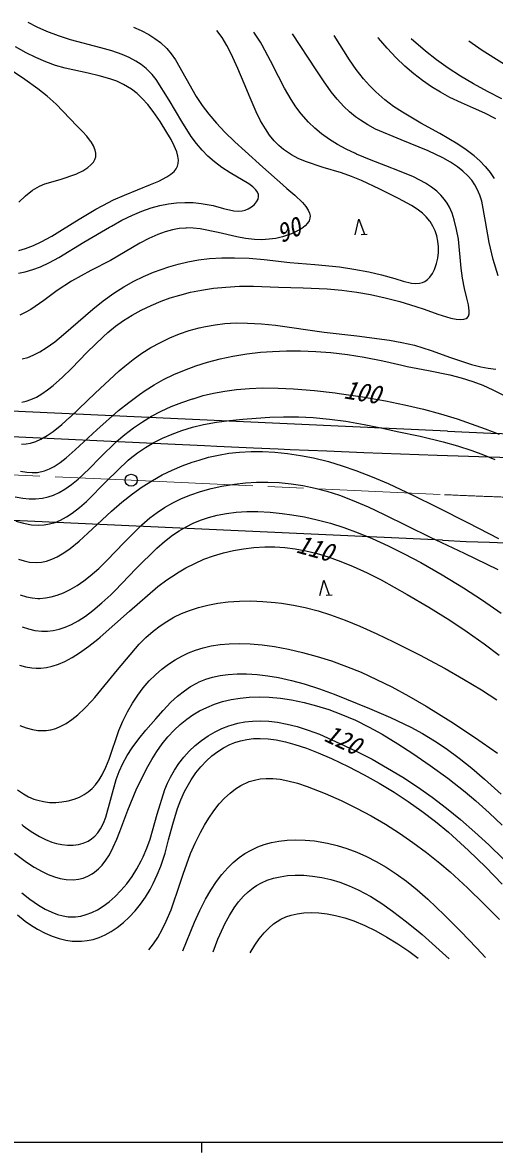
# Model space of a CAD drawing. Units: millimetres at full size, sheet at 1:1000; details may follow other scales. Extents: x 40000 to 680000, y 20000 to 380000.
# Drawn here: x 250360 to 296858, y 204000 to 315307 of the extents above; entities that cross this region are included whole.
import ezdxf
from ezdxf.enums import TextEntityAlignment as Align

# ---------------------------------------------------------------- set-up
doc = ezdxf.new("R2010")
doc.units = ezdxf.units.MM
doc.header["$LTSCALE"] = 1000
doc.linetypes.add('CHAIN', pattern=[18.5, 12, -1.5, 3.5, -1.5])
for name, color, linetype, lineweight in [('M-BGD', 7, 'Continuous', 25), ('M-BMK', 2, 'CHAIN', 13), ('M-BMK-SRVR', 3, 'Continuous', 25), ('M-STR-STR1', 1, 'Continuous', 25), ('M-TTL-BAND', 7, 'Continuous', 25)]:
    doc.layers.add(name, color=color, linetype=linetype, lineweight=lineweight)
doc.layers.add('M-BGD-HTXT', color=7, linetype='Continuous')
doc.styles.add('ＭＳ ゴシック', font='')
doc.styles.get('ＭＳ ゴシック').set_extended_font_data('MS Gothic')

# ---------------------------------------------------------------- blocks, each defined once
blk = doc.blocks.new('BUHIN17')
at = {"color": 7, "linetype": 'Continuous', "lineweight": 25}
blk.add_line((-706, -282), (-595, -872), dxfattribs=at)
blk.add_lwpolyline([(-818, 311), (737, 139), (-649, -588)], dxfattribs=at)
blk = doc.blocks.new('BUHIN20')
at = {"color": 3, "linetype": 'Continuous', "lineweight": 25}
blk.add_circle((0, 0), 597, dxfattribs=at)

msp = doc.modelspace()

# ---------------------------------------------------------------- linework, layer by layer
at = {"layer": 'M-BGD'}
for points in [[(249945, 290615), (250620, 290754), (251366, 290975), (252111, 291259), (253025, 291684), (253937, 292176), (256405, 293686), (258931, 295161), (259124, 295259), (260153, 295827), (261206, 296340), (262117, 296721), (263041, 297043), (263882, 297275), (264737, 297448), (265544, 297552), (266364, 297597), (267156, 297580), (267960, 297501), (269131, 297276), (270163, 296979), (271183, 296748), (271598, 296720), (272006, 296754), (272301, 296827), (272592, 296947), (272919, 297149), (273213, 297400), (273423, 297647), (273568, 297910), (273579, 297941), (273622, 298149), (273604, 298359), (273513, 298590), (273356, 298815), (273050, 299116), (272660, 299408), (270829, 300500), (270006, 301044), (269273, 301598), (268628, 302160), (268051, 302741), (267489, 303396), (266985, 304075), (266062, 305555), (264811, 307659), (263536, 309686), (263115, 310205), (262650, 310682), (262537, 310783), (262050, 311171), (261525, 311511), (260871, 311856), (260169, 312157), (259143, 312511), (258074, 312816), (255078, 313602), (253896, 313998), (252746, 314446), (251811, 314860), (250898, 315307)], [(261279, 314867), (262062, 314523), (262803, 314132), (263395, 313755), (263948, 313333), (264561, 312747), (265009, 312214), (265424, 311626), (267473, 308028), (268070, 307141), (268712, 306293), (269475, 305392), (270289, 304525), (271273, 303570), (272306, 302648), (274043, 301048), (276004, 299328), (276416, 298972), (277204, 298296), (277937, 297588), (278261, 297205), (278511, 296818), (278632, 296535), (278686, 296259), (278672, 296029), (278590, 295788), (278445, 295556), (278195, 295290), (277869, 295034), (277395, 294752), (276853, 294501), (275984, 294205), (275317, 294050), (274663, 293957), (273938, 293920), (273228, 293944), (272338, 294045), (271469, 294204), (269643, 294635), (267868, 294994), (267187, 295063), (266507, 295072), (266451, 295070), (265793, 295012), (265137, 294893), (264405, 294694), (263686, 294437), (262794, 294042), (261915, 293588), (259028, 291867), (257100, 290886), (255194, 289848), (253752, 288923), (252462, 287943), (251167, 287036), (250629, 286734), (250088, 286499)], [(250270, 277918), (250723, 278008), (251182, 278162), (251724, 278416), (252254, 278733), (252820, 279134), (253364, 279570), (254300, 280390), (255183, 281242), (256728, 282830), (258305, 284364), (258766, 284765), (259520, 285384), (260311, 285955), (261170, 286499), (262061, 286992), (263016, 287451), (264006, 287860), (264919, 288182), (265845, 288460), (266908, 288738), (267985, 288958), (269173, 289136), (270382, 289256), (271749, 289326), (273121, 289336), (275590, 289230), (278016, 289177), (280386, 289066), (281818, 288940), (283294, 288749), (284658, 288512), (286093, 288199), (287549, 287818), (289102, 287348), (289938, 287069), (291289, 286590), (292561, 286202), (293088, 286094), (293555, 286056), (293832, 286082), (294059, 286160), (294197, 286259), (294300, 286401), (294366, 286628), (294378, 286908), (294306, 287486), (294155, 288156), (293922, 289112), (293720, 290136), (293589, 291104), (293310, 293972), (293135, 294936), (292902, 295884), (292691, 296517), (292427, 297117), (292207, 297511), (291954, 297880), (291594, 298305), (291185, 298693), (290654, 299104), (290071, 299479), (288871, 300099), (287508, 300682), (286145, 301201), (284699, 301747), (283274, 302348), (283166, 302399), (282265, 302823), (281382, 303306), (280592, 303803), (279830, 304354), (279165, 304907), (278537, 305508), (277826, 306313), (277299, 306997), (276815, 307726), (276171, 308843), (275575, 309999), (274803, 311545), (273970, 313077), (273791, 313373), (273151, 314362)], [(250333, 282171), (250873, 282320), (251419, 282536), (252056, 282861), (252698, 283258), (253548, 283871), (254402, 284565), (257272, 287072), (258313, 287890), (259362, 288638), (260337, 289264), (261335, 289832), (262286, 290307), (263253, 290723), (264779, 291246), (265703, 291524), (266654, 291746), (267708, 291928), (268779, 292051), (269993, 292125), (271229, 292140), (272697, 292090), (274167, 291979), (276706, 291682), (279152, 291486), (281587, 291231), (283015, 291021), (284492, 290743), (285742, 290452), (287038, 290094), (287866, 289839), (288684, 289649), (289093, 289609), (289490, 289630), (289756, 289693), (290013, 289805), (290274, 289989), (290508, 290230), (290751, 290580), (290958, 290989), (291167, 291576), (291290, 292115), (291353, 292667), (291356, 293215), (291298, 293764), (291181, 294296), (291007, 294804), (290788, 295265), (290514, 295701), (290479, 295749), (290139, 296161), (289758, 296529), (289237, 296934), (288676, 297293), (287396, 297968), (285558, 298893), (283750, 299736), (282785, 300136), (281792, 300501), (279995, 301037), (278241, 301622), (277529, 301926), (276858, 302276), (276087, 302802), (275610, 303203), (275165, 303657), (274709, 304215), (274288, 304828), (273813, 305642), (273375, 306515), (272774, 307884), (272197, 309300), (271588, 310786), (270930, 312231), (270496, 313053), (270021, 313824), (269508, 314517)], [(297232, 290364), (296723, 291972), (296327, 293636), (295994, 295701), (295608, 297714), (295417, 298319), (295172, 298899), (294938, 299321), (294618, 299783), (294241, 300220), (293759, 300679), (293225, 301102), (292526, 301569), (291781, 301992), (290329, 302682), (287679, 303743), (285143, 304822), (284379, 305230), (283650, 305688), (283174, 306036), (282580, 306517), (282015, 307053), (281378, 307752), (280779, 308499), (280020, 309557), (279299, 310645), (276945, 314201)], [(296872, 299932), (296461, 300530), (296002, 301091), (295957, 301141), (295429, 301684), (294854, 302189), (294084, 302771), (293259, 303319), (291464, 304369), (289601, 305398), (287787, 306469), (286911, 307054), (286071, 307688), (285184, 308471), (284545, 309105), (283947, 309782), (283248, 310681), (282585, 311633), (281080, 314026)], [(249984, 292868), (250663, 293062), (251437, 293352), (252197, 293703), (253253, 294275), (254297, 294911), (255929, 295953), (257589, 296941), (258276, 297296), (259334, 297830), (260417, 298309), (262961, 299341), (263790, 299697), (264581, 300101), (264971, 300360), (265297, 300648), (265491, 300889), (265630, 301151), (265705, 301433), (265723, 301743), (265674, 302136), (265558, 302559), (265309, 303167), (264989, 303785), (264583, 304477), (263922, 305550), (263241, 306543), (262708, 307224), (262148, 307842), (261639, 308320), (261100, 308744), (260319, 309224), (259655, 309529), (258967, 309779), (257912, 310074), (256821, 310316), (254570, 310811), (253609, 311092), (252664, 311430), (251670, 311853), (250704, 312330), (249649, 312921)], [(296987, 305839), (295915, 306382), (294785, 306885), (293615, 307397), (292470, 307944), (291546, 308438), (290653, 308984), (289758, 309604), (288903, 310269), (288026, 311030), (287182, 311842), (286294, 312785), (285448, 313772), (285390, 313842)], [(297585, 307808), (296163, 308513), (294784, 309263), (293518, 310018), (292286, 310823), (291153, 311633), (290053, 312494), (288667, 313703)], [(299259, 310286), (295661, 312542), (294345, 313462)], [(249976, 297612), (250647, 298228), (251349, 298790), (251557, 298923), (252037, 299193), (252540, 299406), (254062, 299862), (255706, 300421), (255748, 300439), (256287, 300709), (256787, 301026), (257095, 301284), (257342, 301566), (257482, 301807), (257566, 302073), (257577, 302144), (257574, 302429), (257507, 302735), (257338, 303150), (257108, 303550), (257068, 303612), (256681, 304123), (256264, 304577), (255700, 305139), (253658, 307270), (252780, 308048), (251855, 308786), (250588, 309703), (249272, 310581)], [(250261, 273785), (250707, 273805), (251152, 273887), (251659, 274047), (252172, 274274), (252786, 274623), (253389, 275037), (254223, 275704), (255023, 276420), (255070, 276465), (257514, 278815), (259883, 281011), (260421, 281453), (261243, 282110), (262111, 282727), (263004, 283289), (263936, 283803), (264877, 284254), (265839, 284648), (266790, 284973), (267764, 285243), (268377, 285380), (269328, 285546), (270298, 285655), (271403, 285712), (272517, 285709), (273898, 285636), (275296, 285502), (280066, 284824), (283308, 284458), (286504, 284036), (287743, 283805), (288979, 283512), (290620, 283000), (292530, 282311), (294592, 281633), (295534, 281397), (296255, 281251), (296982, 281166)], [(250146, 271107), (250772, 271002), (251302, 270971), (251831, 270999), (252536, 271149), (253011, 271329), (253482, 271573), (254072, 271963), (254645, 272414), (255537, 273208), (257685, 275196), (259808, 277080), (260817, 277892), (261867, 278660), (262447, 279047), (263334, 279615), (264263, 280138), (265267, 280633), (266309, 281079), (267436, 281493), (268587, 281851), (269828, 282173), (271096, 282440), (272448, 282660), (273817, 282823), (274975, 282916), (276364, 282977), (277759, 282977), (279250, 282915), (280748, 282793), (282379, 282595), (284014, 282337), (285877, 281976), (287730, 281556), (288247, 281429), (290375, 281046), (292465, 280610), (293583, 280315), (294720, 279952), (295705, 279576), (296717, 279124), (297673, 278630)], [(249642, 268581), (250375, 268443), (251011, 268379), (251646, 268376), (252328, 268451), (252874, 268575), (253402, 268756), (253972, 269020), (254532, 269346), (255188, 269807), (255833, 270337), (256918, 271354), (257996, 272451), (259608, 274032), (260433, 274738), (261280, 275385), (262165, 275985), (263072, 276528), (264025, 277028), (265008, 277475), (266047, 277880), (267105, 278229), (267172, 278248), (268169, 278555), (269183, 278803), (270300, 279012), (271441, 279164), (272715, 279268), (274013, 279314), (275534, 279301), (277074, 279227), (279118, 279056), (281158, 278825), (281565, 278774), (283859, 278437), (286131, 278042), (288012, 277658), (289882, 277216), (291541, 276764), (293184, 276254), (294568, 275771), (295954, 275296), (297324, 274763)], [(249692, 266186), (250464, 265983), (251237, 265843), (251965, 265794), (252499, 265824), (253017, 265913), (253563, 266072), (254094, 266290), (254684, 266605), (255259, 266980), (255962, 267524), (256658, 268141), (258674, 270176), (260753, 272188), (260949, 272353), (261693, 272929), (262467, 273452), (263299, 273939), (264151, 274369), (265088, 274772), (266045, 275118), (267116, 275437), (268204, 275699), (269466, 275936), (270752, 276115), (272057, 276246), (273367, 276334), (274721, 276437), (276086, 276480), (277542, 276463), (279009, 276386), (280604, 276238), (282208, 276028), (284019, 275727), (285825, 275364), (287290, 275032), (289550, 274555), (291798, 274019), (293233, 273620), (294640, 273166), (295790, 272737), (296910, 272253)], [(249953, 262453), (250504, 262271), (251050, 262152), (251753, 262109), (252229, 262152), (252710, 262257), (253246, 262441), (253778, 262690), (254414, 263063), (255045, 263506), (255926, 264219), (256803, 265009), (259114, 267190), (260138, 268065), (261179, 268878), (262159, 269568), (263161, 270202), (264128, 270744), (265113, 271228), (266082, 271638), (267081, 271996), (267754, 272201), (268694, 272478), (269662, 272700), (270696, 272873), (271744, 272987), (272875, 273048), (274013, 273049), (275228, 272987), (276453, 272865), (277744, 272673), (279033, 272421), (280502, 272061), (281868, 271653), (283217, 271188), (284811, 270566), (286387, 269886), (288817, 268746), (291228, 267562), (294275, 266038), (297272, 264473)], [(250121, 258924), (250749, 258736), (251297, 258631), (251855, 258585), (252054, 258585), (252607, 258622), (253161, 258720), (253768, 258892), (254379, 259129), (255063, 259465), (255730, 259859), (256391, 260314), (257024, 260806), (257871, 261537), (258671, 262306), (260374, 264093), (262100, 265817), (262910, 266505), (263611, 267038), (264356, 267529), (265168, 267991), (266020, 268406), (266947, 268788), (267908, 269118), (268939, 269407), (269985, 269637), (271243, 269839), (272316, 269965), (273403, 270031), (274532, 270037), (275659, 269984), (276823, 269867), (277988, 269689), (279180, 269445), (280357, 269142), (281608, 268734), (282843, 268267), (284431, 267588), (285995, 266855), (290516, 264615), (293875, 263036), (297185, 261414)], [(250307, 255785), (250940, 255576), (251575, 255429), (252264, 255352), (252816, 255354), (253363, 255416), (253950, 255545), (254540, 255739), (255185, 256019), (255828, 256366), (256564, 256840), (257283, 257375), (258181, 258132), (259047, 258941), (259436, 259325), (261540, 261509), (263576, 263536), (264332, 264191), (265123, 264797), (265782, 265235), (266478, 265632), (267171, 265987), (267892, 266289), (268695, 266558), (269525, 266771), (270455, 266945), (271407, 267061), (272466, 267126), (273548, 267131), (274749, 267074), (275957, 266956), (276886, 266827), (278154, 266610), (279400, 266335), (280713, 265981), (282014, 265568), (283425, 265054), (284814, 264484), (286398, 263762), (287967, 262981), (289594, 262113), (291715, 260885), (293796, 259611), (295672, 258396), (297516, 257129)], [(250058, 251993), (250660, 251829), (251261, 251728), (251705, 251697), (252157, 251707), (252711, 251767), (253273, 251890), (253895, 252094), (254523, 252363), (255251, 252750), (255976, 253205), (256892, 253865), (257779, 254578), (257999, 254765), (260880, 257330), (263678, 259742), (264565, 260399), (265492, 261010), (265628, 261093), (266458, 261585), (267329, 262032), (268238, 262430), (269182, 262776), (270155, 263069), (271143, 263304), (272142, 263479), (273146, 263594), (274231, 263649), (275213, 263645), (276192, 263581), (277225, 263452), (278262, 263261), (279380, 262990), (280489, 262660), (281713, 262228), (282934, 261734), (284326, 261098), (285698, 260406), (288266, 258964), (290391, 257711), (292451, 256426), (294170, 255288), (295851, 254102), (297331, 252988)], [(250076, 246073), (250705, 245836), (251334, 245662), (251853, 245575), (252374, 245549), (252673, 245566), (253152, 245638), (253622, 245770), (254134, 245982), (254644, 246258), (255223, 246650), (255794, 247110), (256508, 247780), (257191, 248503), (257474, 248822), (259704, 251549), (261846, 254075), (262514, 254737), (263219, 255351), (263914, 255871), (264567, 256318), (265254, 256716), (266019, 257085), (266815, 257403), (267697, 257688), (268605, 257917), (269607, 258105), (270628, 258235), (271735, 258313), (272861, 258331), (274049, 258288), (275239, 258185), (275889, 258103), (277063, 257916), (278218, 257671), (279479, 257339), (280720, 256949), (282158, 256427), (283585, 255844), (285260, 255096), (286919, 254304), (289481, 253007), (291990, 251670), (293807, 250639), (295594, 249557), (297089, 248584)], [(249864, 239727), (250444, 239321), (250944, 239038), (251481, 238805), (251847, 238686), (252413, 238557), (253000, 238487), (253621, 238475), (254244, 238523), (254847, 238629), (255429, 238792), (255953, 238999), (256441, 239256), (256828, 239522), (257212, 239846), (257559, 240218), (257907, 240691), (258212, 241206), (258565, 241951), (258877, 242755), (259844, 245555), (260245, 246501), (260698, 247416), (261183, 248262), (261711, 249062), (262256, 249783), (262846, 250463), (263445, 251065), (264085, 251623), (264727, 252104), (265407, 252539), (266047, 252883), (266707, 253211), (267395, 253485), (268153, 253720), (268945, 253902), (269829, 254040), (270733, 254119), (271758, 254145), (272798, 254111), (273984, 254007), (275185, 253841), (276568, 253584), (277943, 253266), (279398, 252866), (280813, 252414), (282277, 251883), (283712, 251297), (285240, 250606), (286742, 249860), (288440, 248943), (290117, 247970), (292568, 246446), (294891, 244906), (297159, 243331)], [(250271, 236302), (250428, 236184), (251205, 235628), (252022, 235119), (252612, 234816), (253226, 234569), (253717, 234424), (254226, 234326), (254785, 234274), (255348, 234282), (255858, 234347), (256342, 234469), (256817, 234667), (257162, 234882), (257473, 235147), (257776, 235490), (258042, 235887), (258318, 236424), (258554, 237019), (259583, 240732), (259886, 241541), (260234, 242299), (260669, 243093), (261148, 243844), (261805, 244741), (262518, 245613), (263487, 246713), (264209, 247550), (264982, 248352), (265626, 248940), (266302, 249477), (266911, 249887), (267546, 250244), (267767, 250350), (268412, 250612), (269089, 250820), (269845, 250986), (270628, 251096), (271518, 251154), (272420, 251154), (273484, 251086), (274545, 250958), (275575, 250785), (276867, 250498), (278126, 250158), (279614, 249684), (281073, 249158), (284562, 247739), (286606, 246839), (288607, 245892), (289774, 245270), (290949, 244552), (292102, 243776), (293385, 242835), (294632, 241844), (295885, 240783), (297520, 239307)], [(249562, 233468), (250733, 232603), (251489, 232113), (252277, 231675), (252878, 231394), (253502, 231152), (254072, 230983), (254665, 230871), (255385, 230846), (255854, 230907), (256324, 231030), (256786, 231214), (257227, 231456), (257434, 231595), (257843, 231927), (258207, 232302), (258579, 232778), (258911, 233303), (259299, 234057), (259643, 234857), (259935, 235615), (260733, 237714), (261557, 239715), (262099, 240881), (262697, 242024), (263086, 242696), (263578, 243493), (264120, 244259), (264681, 244949), (265286, 245599), (265897, 246169), (266547, 246693), (267133, 247101), (267805, 247499), (268507, 247845), (269272, 248154), (270069, 248409), (270931, 248619), (271815, 248762), (272705, 248846), (273678, 248874), (274661, 248841), (275763, 248740), (276858, 248578), (276868, 248576), (278094, 248320), (279310, 248004), (280533, 247623), (281733, 247186), (283175, 246576), (284503, 245910), (285809, 245188), (287332, 244268), (288833, 243291), (290514, 242132), (292264, 240857), (293971, 239538), (295037, 238652), (296345, 237461), (297611, 236227)], [(250275, 229575), (251087, 228938), (251913, 228365), (252570, 227977), (253229, 227656), (253794, 227443), (254359, 227293), (254863, 227218), (255375, 227203), (255591, 227217), (256105, 227289), (256618, 227422), (257172, 227631), (257727, 227908), (258315, 228272), (258887, 228699), (259486, 229225), (260058, 229808), (260624, 230475), (261148, 231185), (261629, 231938), (262055, 232715), (262245, 233110), (262621, 233978), (262934, 234850), (263635, 237327), (264381, 239746), (264637, 240364), (264933, 240971), (265316, 241652), (265753, 242305), (266246, 242933), (266792, 243532), (267381, 244087), (268007, 244595), (268648, 245040), (269324, 245436), (269996, 245760), (270684, 246026), (270900, 246096), (271575, 246286), (272271, 246419), (273017, 246497), (273783, 246517), (274628, 246475), (275480, 246372), (276437, 246191), (277405, 245946), (278512, 245597), (279610, 245188), (281629, 244297), (283238, 243534), (284800, 242728), (286336, 241868), (287819, 240968), (289286, 240007), (290713, 239001), (292141, 237919), (293531, 236790), (294945, 235563), (296324, 234285), (297755, 232875)], [(249853, 227397), (250615, 226790), (251139, 226424), (251844, 225986), (252583, 225600), (253270, 225304), (253979, 225065), (254617, 224910), (255255, 224816), (256158, 224802), (256739, 224866), (257311, 224990), (257911, 225185), (258497, 225439), (259102, 225770), (259696, 226164), (260298, 226638), (260879, 227173), (261454, 227788), (261988, 228448), (262488, 229162), (262942, 229915), (263236, 230477), (263637, 231332), (263979, 232202), (264395, 233490), (264749, 234779), (265161, 236336), (265629, 237869), (265948, 238719), (266331, 239563), (266577, 240028), (266983, 240720), (267441, 241381), (267933, 241988), (268474, 242561), (269023, 243055), (269602, 243498), (270175, 243863), (270770, 244170), (271265, 244373), (271842, 244560), (272444, 244692), (273108, 244771), (273785, 244791), (274554, 244748), (275343, 244643), (276262, 244453), (277187, 244199), (278336, 243812), (279488, 243360), (280788, 242791), (282435, 242014), (284014, 241203), (285514, 240367), (286965, 239489), (288363, 238574), (289720, 237614), (291046, 236601), (292338, 235540), (294318, 233756), (295997, 232104), (297621, 230421)], [(262795, 223966), (263267, 224560), (263690, 225188), (264131, 225962), (264521, 226769), (264988, 227909), (265402, 229081), (265487, 229335), (266186, 231419), (266924, 233432), (267370, 234475), (267877, 235509), (268280, 236229), (268726, 236941), (269208, 237646), (269746, 238328), (270259, 238886), (270815, 239402), (271331, 239803), (271872, 240148), (272685, 240527), (273209, 240687), (273758, 240791), (274378, 240842), (275011, 240833), (275756, 240756), (276512, 240616), (277447, 240373), (278394, 240063), (280175, 239360), (281743, 238661), (283255, 237922), (284707, 237146), (286113, 236326), (287492, 235452), (288824, 234536), (290161, 233543), (291468, 232497), (292485, 231630), (294193, 230068), (295849, 228472), (297354, 226940)], [(266137, 223859), (267310, 226685), (267831, 227836), (268402, 228952), (268919, 229841), (269479, 230684), (270008, 231379), (270575, 232024), (271118, 232555), (271702, 233042), (272266, 233437), (272871, 233787), (272940, 233822), (273542, 234109), (274175, 234342), (274883, 234537), (275625, 234677), (276447, 234768), (277285, 234800), (278204, 234773), (279123, 234685), (280411, 234465), (281375, 234234), (282323, 233944), (283294, 233582), (284237, 233167), (285216, 232668), (286175, 232112), (287190, 231451), (288181, 230732), (289257, 229871), (290305, 228956), (291951, 227374), (293556, 225772), (295093, 224153), (295966, 223193)], [(269132, 223764), (269614, 224999), (270164, 226237), (270333, 226579), (270743, 227344), (271208, 228085), (271651, 228684), (272135, 229237), (272596, 229678), (273100, 230076), (273404, 230279), (273914, 230567), (274463, 230808), (275087, 231013), (275737, 231162), (276479, 231266), (277236, 231311), (278074, 231298), (278922, 231225), (279850, 231079), (280750, 230871), (281621, 230609), (282529, 230270), (283419, 229873), (284680, 229205), (285772, 228515), (286823, 227781), (288201, 226725), (289542, 225622), (289740, 225454), (292407, 223079)], [(272804, 223648), (273257, 224411), (273691, 225049), (274171, 225647), (274613, 226106), (275090, 226516), (275814, 226983), (276304, 227211), (276821, 227384), (277429, 227520), (278067, 227600), (278807, 227628), (279559, 227597), (280390, 227498), (281212, 227341), (282112, 227102), (282992, 226807), (284082, 226363), (285188, 225819), (286270, 225219), (287353, 224549), (288409, 223825), (289342, 223123)]]:
    msp.add_lwpolyline(points, dxfattribs=at)
at = {"layer": 'M-BMK'}
msp.add_lwpolyline([(61264, 279405), (161158, 274812), (261053, 270219), (291954, 268798)], dxfattribs=at)
msp.add_arc((315378, 778260), 510000, 267.36749, 275.12685, dxfattribs=at)
at = {"layer": 'M-STR-STR1'}
msp.add_line((86909, 281980), (264675, 273807), dxfattribs=at)
for points in [[(292241, 275042), (261340, 276463), (161446, 281055), (87024, 284477)], [(291747, 264303), (260846, 265724), (160952, 270317), (86530, 273739)], [(264675, 273807), (268297, 273640), (269504, 273585), (273124, 273421), (275536, 273314), (276742, 273261), (280359, 273107), (283975, 272959), (287590, 272819), (291203, 272689), (298426, 272465), (299629, 272433), (303239, 272348), (305644, 272300), (306847, 272279), (310453, 272228), (314459, 272194), (318063, 272186), (320464, 272194), (321665, 272201), (325265, 272241), (325665, 272247)]]:
    msp.add_lwpolyline(points, dxfattribs=at)
for radius, end in [(503750, 275.12685), (514500, 275.62886)]:
    msp.add_arc((315378, 778260), radius, 267.36749, end, dxfattribs=at)
at = {"layer": 'M-TTL-BAND'}
for p, q in [((40000, 205000), (579000, 205000)), ((268000, 205000), (268000, 204000))]:
    msp.add_line(p, q, dxfattribs=at)

# ---------------------------------------------------------------- block references
at = {"layer": 'M-BGD', "rotation": 82.51266}
for p in [(283544, 295178), (280084, 259634)]:
    msp.add_blockref('BUHIN17', p, dxfattribs=at)
at = {"layer": 'M-BMK-SRVR', "rotation": 82.51266}
msp.add_blockref('BUHIN20', (261053, 270219), dxfattribs=at)

# ---------------------------------------------------------------- texts
at = {"layer": 'M-BGD-HTXT', "style": 'ＭＳ ゴシック', "oblique": 15, "width": 0.95}
for s, rotation, p in [('90', 23.815, (276065, 293058)), ('100', 350.637, (281860, 277754)), ('110', 344.273, (277077, 262601)), ('120', 334.877, (279705, 244099))]:
    msp.add_text(s, height=1833, rotation=rotation, dxfattribs=at).set_placement(p, align=Align.BOTTOM_LEFT)

doc.saveas('drawing.dxf')
